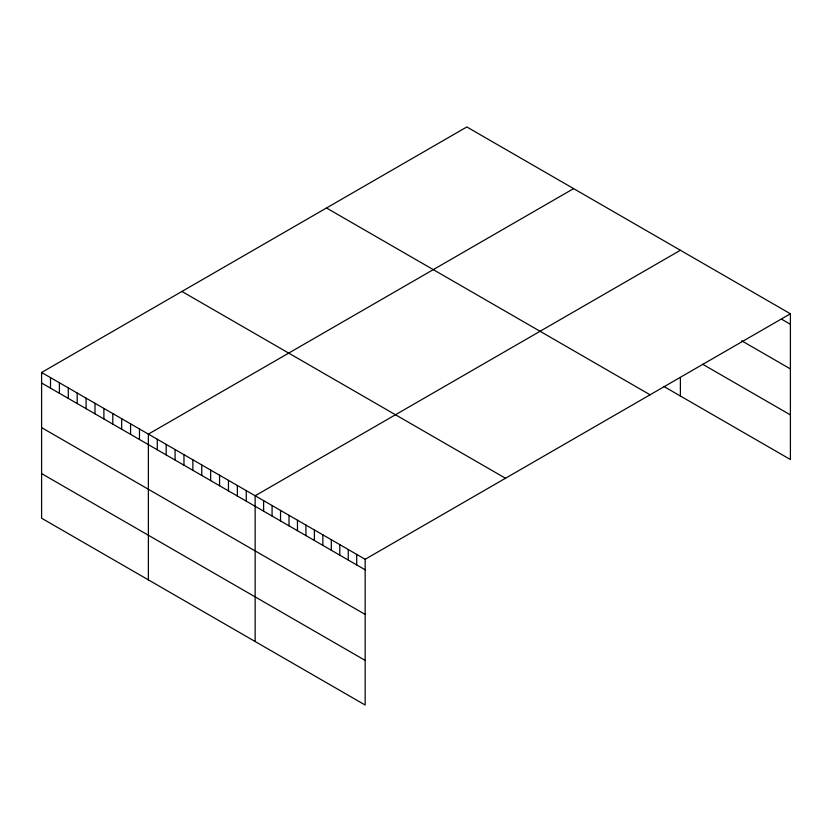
<?xml version="1.0" encoding="UTF-8"?>
<svg xmlns="http://www.w3.org/2000/svg" width="832" height="832" viewBox="0 0 832 832"><rect width="100%" height="100%" fill="white"/><g stroke="black" fill="none" stroke-linecap="round" stroke-linejoin="round"><path stroke-width="1.25" d="M41.6 372.476L365.165 559.281L365.165 705.037L41.6 518.222L41.6 372.476L466.835 126.963L790.4 313.778L790.4 459.524L663.707 386.381M573.612 188.614L148.377 434.127L148.377 579.873M680.389 250.266L255.154 495.768L255.154 641.514M365.165 559.281L790.4 313.778M781.934 319.405L790.4 324.293M741.738 340.818L790.4 368.919M702.603 364.208L790.4 414.898M326.508 207.99L650.073 394.794M181.927 291.46L505.492 478.265M41.6 382.99L365.165 569.795M41.6 427.617L365.165 614.422M41.6 473.595L365.165 660.4M680.389 378.154L680.389 396.011M356.699 554.403L356.699 564.907M348.244 549.515L348.244 560.019M339.778 544.627L339.778 555.142M331.313 539.739L331.313 550.254M322.858 534.851L322.858 545.366M314.392 529.974L314.392 540.478M305.926 525.086L305.926 535.59M297.461 520.198L297.461 530.712M289.006 515.31L289.006 525.824M280.54 510.422L280.54 520.936M272.074 505.544L272.074 516.048M263.619 500.656L263.619 511.17M246.251 490.63L246.251 501.145M237.359 485.493L237.359 496.007M228.457 480.355L228.457 490.87M219.565 475.218L219.565 485.732M210.662 470.08L210.662 480.594M201.76 464.942L201.76 475.457M192.868 459.805L192.868 470.319M183.966 454.667L183.966 465.182M175.074 449.53L175.074 460.044M166.171 444.392L166.171 454.906M157.279 439.254L157.279 449.769M139.474 428.99L139.474 439.494M130.582 423.852L130.582 434.356M121.68 418.714L121.68 429.218M112.788 413.577L112.788 424.081M103.886 408.439L103.886 418.943M94.983 403.302L94.983 413.806M86.091 398.164L86.091 408.668M77.189 393.026L77.189 403.53M68.297 387.889L68.297 398.393M59.394 382.751L59.394 393.266M50.502 377.614L50.502 388.128"/></g></svg>
